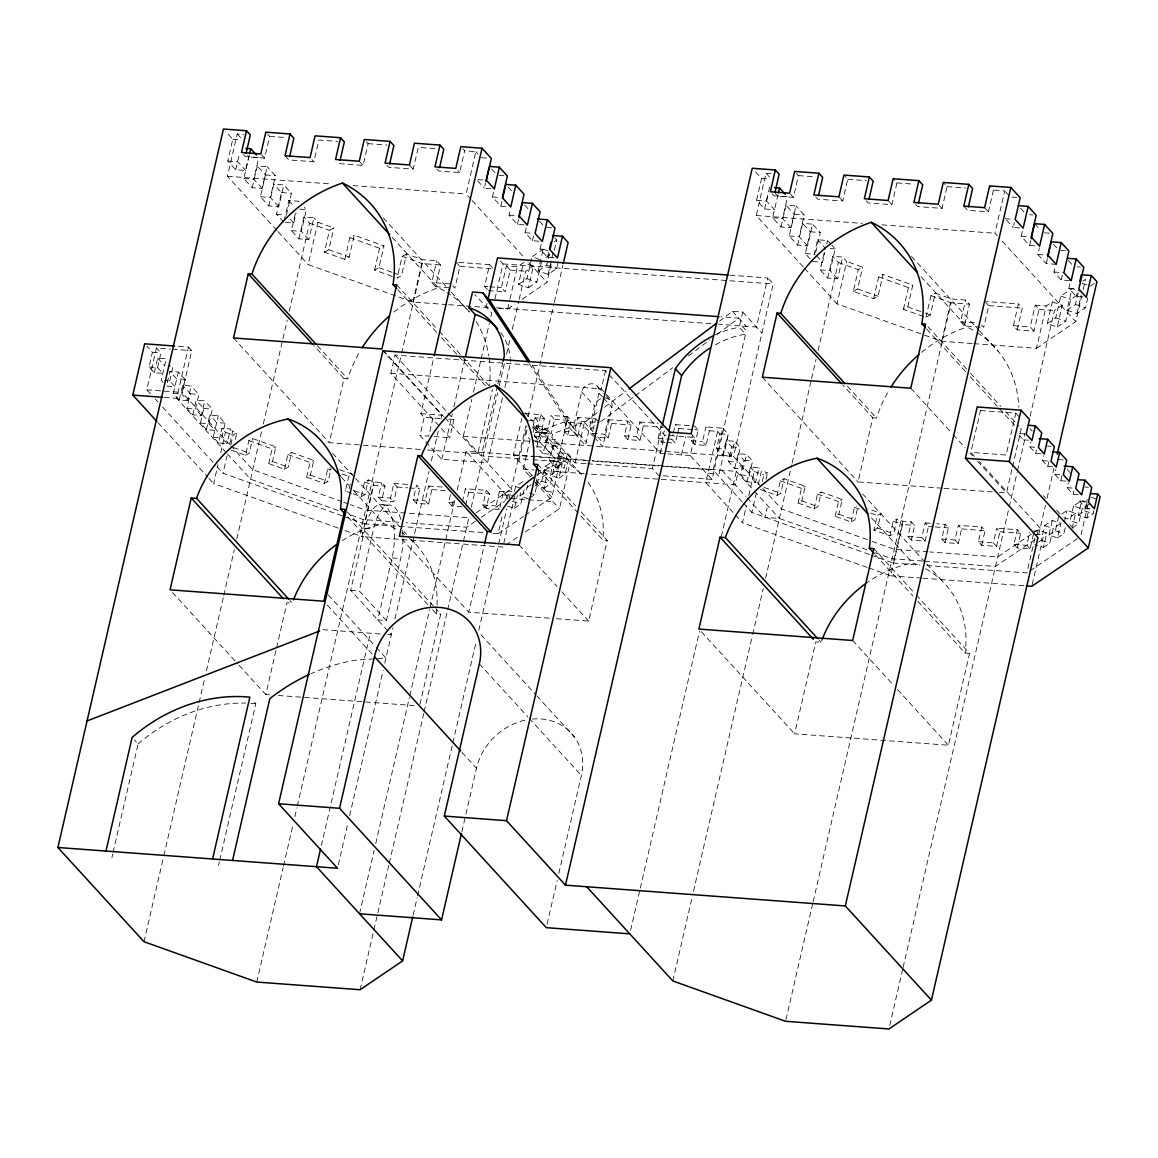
<?xml version="1.0" encoding="UTF-8"?>
<svg xmlns="http://www.w3.org/2000/svg" width="1158" height="1158" viewBox="0 0 1158 1158"><rect width="100%" height="100%" fill="white"/><g stroke="black" fill="none" stroke-linecap="round" stroke-linejoin="round"><path stroke-width="0.75" stroke-dasharray="5 3.75" d="M149.02 366.941L157.56 367.578L162.858 373.368L154.318 372.731L149.02 366.941L152.393 352.293L146.849 346.242M150.453 393.807L146.82 389.841L156.46 348.022L170.573 349.079M154.318 372.731L157.691 358.097L166.231 358.719L161.194 380.258L165.435 384.89M157.56 367.578L160.933 352.929L156.46 348.022M187.755 400.61L179.215 399.973L182.588 385.325L191.128 385.961L187.755 400.61L181.792 394.082L185.164 379.433L178.404 372.036L169.864 371.414L166.491 386.048L175.032 386.685L169.734 380.895L164.61 380.504M169.734 380.895L173.107 366.246L167.982 365.87M179.215 399.973L173.237 393.445L178.404 372.036M249.173 155.418L245.699 170.487L235.74 169.748L227.75 161.005L232.758 139.25L225.752 131.578M276.849 230.312L227.46 176.277L237.202 133.952L243.773 134.429M226.346 452.691L176.667 398.352L188.479 347.067L176.204 346.155M229.617 444.411L182.124 392.461L191.75 350.642L188.479 347.067M235.74 169.748L239.59 153.015M192.807 414.839L196.18 400.19L204.72 400.827L201.347 415.476L192.807 414.839L186.959 408.441L190.332 393.792L182.588 385.325M252.198 187.741L257.206 165.985L267.165 166.723L262.157 188.479L252.198 187.741L243.788 178.549L248.796 156.793L246.495 154.275M201.347 415.476L195.499 409.078L198.872 394.429L191.128 385.961M262.157 188.479L253.747 179.287L258.755 157.531L248.796 156.793M200.406 423.148L208.947 423.785L214.925 430.327L206.385 429.69L200.406 423.148L203.779 408.513L196.18 400.19M243.412 154.593L245.322 156.677L264.632 158.11L269.64 136.355L267.73 134.27M206.385 429.69L209.757 415.042L218.297 415.679L225.144 423.177L221.771 437.811L227.069 443.615L230.442 428.967L221.902 428.33L218.529 442.978L227.069 443.615M268.801 205.907L273.809 184.151L283.768 184.889L278.76 206.645L268.801 205.907L260.42 196.744L265.443 174.988L257.206 165.985M208.947 423.785L212.319 409.136L204.72 400.827M111.906 857.571L112.702 854.083M113.108 852.331L138.077 743.957L134.502 740.049M218.529 442.978L213.231 437.188L218.297 415.679M278.76 206.645L270.393 197.482L275.401 175.727L267.165 166.723M338.324 528.135L213.665 483.537L217.993 464.734M220.744 452.764L225.477 432.252L221.902 428.33M283.768 222.278L276.473 214.302L281.495 192.546L273.809 184.151M342.232 515.86L223.031 473.217L227.055 455.789M229.863 443.601L232.671 431.398L230.442 428.967M230.862 444.744L233.105 434.974L236.854 432.904L232.671 431.398M284.144 220.613L288.776 200.522L298.735 201.26L297.968 204.604M286.446 215.055L291.454 193.299L283.768 184.889M235.349 439.403L236.854 432.904M298.88 238.823L303.888 217.067L313.861 217.805L308.839 239.561L298.88 238.823L291.396 230.63L295.637 212.218M285.418 222.408L293.727 223.016L296.043 212.985M231.311 450.187L245.496 455.268L248.869 440.619L252.618 438.535L275.865 446.858L272.492 461.506L268.743 463.576L284.506 469.222L288.255 467.137L291.628 452.503L313.76 460.421L310.387 475.055L306.638 477.139L324.356 483.479L328.105 481.395L331.101 468.382M285.027 155.737L288.849 159.905L313.89 161.773L318.899 140.017L337.571 141.392M245.496 455.268L249.245 453.183L252.618 438.535M308.839 239.561L301.369 231.368L306.378 209.612L304.192 207.224M144.012 941.715L163.466 857.296M163.871 855.53L198.713 704.296M199.118 702.544L204.792 677.922M206.413 670.887L223.422 597.021M223.827 595.27L234.365 549.543M236.797 538.991L261.679 430.993M263.3 423.944L287.227 320.071M289.254 311.27L309.533 223.233L303.888 217.067M446.843 304.554L412.87 302.035L308.173 264.574L317.929 222.249L313.861 217.805M268.743 463.576L272.116 448.928L275.865 446.858M392.301 276.4L374.584 270.06L378.956 267.643L383.964 245.887L354.203 235.233L349.195 256.989L344.823 259.406L324.443 252.126L329.465 230.37L333.837 227.938L317.929 222.249M324.443 252.126L328.814 249.694L333.837 227.938M284.506 469.222L287.879 454.573L291.628 452.503M339.352 163.654L363.105 165.42L368.114 143.664L366.203 141.58M344.823 259.406L349.832 237.651L354.203 235.233M306.638 477.139L310.011 462.491L313.76 460.421M218.529 865.489L219.34 861.972M219.745 860.22L255.817 703.673L252.241 699.765M269.38 694.829L265.804 694.568L276.183 649.493M276.588 647.756L286.967 602.681L292.279 603.072L289.862 600.423M420.455 449.463L329.234 442.689L344.013 378.55L313.702 345.402M324.356 483.479L327.728 468.831L330.233 467.441M374.584 270.06L379.607 248.304L383.964 245.887M386.96 165.247L388.871 167.331L413.261 169.14L418.27 147.384L437 148.774M351.685 493.25L345.359 490.992L348.746 476.343L351.236 474.968M406.501 253.949L402.13 256.367L397.122 278.123L401.493 275.705L406.501 253.949L422.612 259.71L436.769 260.767L440.59 264.936L435.582 286.692L451.403 287.864M350.237 484.03L349.108 488.922L345.359 490.992M353.277 493.829L361.18 496.652L364.553 482.003L368.302 479.933L373.991 481.974L381.749 482.539L385.021 486.128L381.648 500.763L393.749 501.675L397.136 487.026L393.85 483.436L390.478 498.085L393.749 501.675M447.943 412.972L453.95 419.558L449.782 437.71L390.825 373.223L395.008 355.072L605.518 370.69L664.46 435.176L694.424 437.406L690.24 455.557L712.04 479.398L745.506 334.155L739.238 327.309L742.741 312.067L732.536 311.314L719.596 321.012M361.18 496.652L364.929 494.582L368.302 479.933M412.87 302.035L422.612 259.71M256.772 982.056L283.102 867.747M283.507 865.981L293.235 823.772M294.856 816.737L296.882 807.951M297.288 806.185L401.204 355.13M401.609 353.378L422.294 263.575L440.59 264.936M343.926 516.468L364.365 523.778L373.991 481.974M345.055 530.538L361.904 536.574L373.716 485.289L385.021 486.128M387.814 634.512L391.317 634.772L350.686 590.319L364.987 528.236A38.721 15.619 -85.8 0 1 386.758 507.363A38.721 15.619 -85.8 0 1 392.084 557.866L377.769 619.95L386.352 620.587L400.654 558.503A38.721 15.619 -85.8 0 0 402.955 538.673M381.648 500.763L378.362 497.187L381.749 482.539M386.352 620.587L359.269 590.956L373.571 528.873A38.721 15.619 -85.8 0 1 401.001 520.188M435.582 286.692L431.76 282.523L436.769 260.767M436.884 168.952L438.795 171.037L459.625 172.585L464.633 150.829L460.812 146.646M470.944 199.263L466.109 193.979L475.866 151.655L464.633 150.829M321.359 845.572L370.285 633.209M439.924 418.516L424.19 417.343L420.861 413.681L433.816 357.431M502.471 397.932L487.547 462.737L441.806 459.335L420.021 435.495L424.19 417.343M456.107 262.2L459.929 266.369L454.906 288.125L451.099 283.956L431.76 282.523M491.006 188.696L484.362 188.204L485.52 183.181M416.46 503.354L413.189 499.764L416.562 485.13L419.833 488.705L416.46 503.354L428.46 504.237L431.833 489.602L428.547 486.013L425.174 500.661L428.46 504.237M432.918 417.995L428.735 436.146L420.021 435.495M338.339 864.751L348.022 822.701M349.629 815.695L383.139 670.294M384.745 663.288L392.938 627.737M394.965 618.965L428.952 471.451M431.369 460.913L438.245 431.051M441.082 418.762L441.893 415.244L382.936 350.758M505.8 206.573L500.821 206.196L492.411 197.005L493.959 190.303M441.806 459.335L452.257 413.985M453.864 407.008L465.125 358.155M500.821 206.196L501.979 201.174M487.431 289.572L484.565 286.431L489.573 264.675L457.873 262.33M487.026 303.497L486.215 307L489.66 307.261M524.067 224.855L517.423 224.363L509.057 215.2L510.591 208.512M476.184 512.777L511.344 488.922L463.287 436.349L471.813 399.351M473.434 392.301L480.744 360.587M481.149 358.821L489.269 323.574M490.891 316.525L491.701 313.007L474.794 294.508M494.929 298.981L503.006 263.923L499.72 260.318M461.984 506.726L451.996 505.988L448.725 502.413L450.592 494.278M506.408 265.935L510.215 270.103L505.206 291.859L501.385 287.691L506.408 265.935L517.394 266.745L523.474 262.62L533.418 265.978L528.41 287.734L518.451 284.39L523.474 262.62M451.996 505.988L453.878 497.853M517.423 224.363L518.581 219.34M359.545 913.792L374.135 850.493M375.757 843.458L409.382 697.492M409.787 695.726L429.632 609.557M430.038 607.805L455.166 498.765M457.193 489.979L466.095 451.287L534.562 456.368M462.404 501.776L465.4 488.748L486.259 490.297L489.544 493.887L486.172 508.521L499.387 509.506L502.76 494.857L499.489 491.281L496.116 505.93L499.387 509.506M539.035 241.226L532.39 240.734L525.095 232.758L526.253 227.735M498.707 308.404L507.653 309.07L509.592 300.602M509.983 298.909L517.394 266.745M419.963 704.238L440.735 614.087L435.886 608.79M465.675 505.351L468.672 492.338L465.4 488.748M427.606 449.999L477.689 453.719L492.468 389.566M497.419 385.831L481.279 455.876L531.044 459.581M497.824 384.08L502.659 363.062M532.39 240.734L533.925 234.032M360.124 989.728L373.498 931.683M373.904 929.932L388.885 864.867M389.291 863.101L423.727 713.617M424.132 711.866L447.234 611.627M447.639 609.861L463.026 543.044M463.432 541.278L468.86 517.742L365.508 510.07L350.353 504.656M471.292 507.175L497.665 392.736M499.286 385.686L504.555 362.801M506.582 354.001L509.824 339.916M512.256 329.35L518.755 301.181M519.16 299.415L525.645 271.247L533.418 265.978M518.451 284.39L526.948 278.629L531.565 258.538M504.888 387.423L510.533 362.903A65.76 56.235 -42.4 0 0 510.345 358.734M554.146 257.756L547.502 257.264L540.019 249.086L541.568 242.398M486.172 508.521L482.886 504.946L486.259 490.297M558.156 261.896L556.622 268.598L548.11 274.359L538.152 271.015L543.174 249.259L548.154 250.939M528.41 287.734L536.907 281.973L541.915 260.217L531.956 256.873L543.174 249.259M547.502 257.264L548.66 252.241M538.152 271.015L546.663 265.24L547.821 260.232M548.197 258.552L549.746 251.851M549.268 618.169L468.787 612.191L484.131 545.577M548.11 274.359L553.119 252.603L543.319 259.262M522.2 299.198L546.938 282.407L552.019 260.405M554.349 250.244L556.694 240.082L554.61 237.795M532.144 475.677L513.37 455.137L521.795 418.559M492.729 533.302L498.085 533.708L502.5 514.543M505.699 500.603L507.711 491.889L509.245 490.847L516.077 493.149M507.378 498.982L509.245 490.847M413.145 915.182L417.184 897.595M417.589 895.829L452.445 744.594M452.85 742.828L476.343 640.837M478.775 630.285L498.215 545.867M498.62 544.115L506.726 508.941M525.949 425.536L509.158 498.389L466.095 451.287M527.976 416.735L553.929 304.047M554.335 302.296L562.86 265.312M518.842 461.13L526.876 426.289M526.991 429.908L525.862 434.8L530.103 439.432M514.485 491.412L515.614 486.534L523.242 481.352M514.789 495.754L502.963 547.039L361.904 536.574M529.206 475.605L523.257 469.106L529.944 440.04M532.709 428.069L535.068 417.821L544.39 418.501L541.018 433.15L551.179 433.903L554.552 419.268L551.02 415.404L547.647 430.052L551.179 433.903M507.58 506.06L514.413 508.362L517.409 495.349M533.042 432.455L534.533 425.941L543.073 426.578L548.718 432.759L545.346 447.393L551.642 454.283L555.015 439.635L546.475 439.012L543.102 453.646L551.642 454.283M528.41 498.866L519.87 496L520.622 492.743M535.068 417.821L537.775 420.788L534.403 435.422L539.7 441.227L543.073 426.578M529.394 363.699L567.044 421.034L557.707 461.55L534.46 436.117L535.329 432.368L564.105 422.062L581.461 423.35L593.214 436.204M524.791 413.464L540.873 414.651L537.5 429.3L547.647 430.052M514.413 508.362L520.782 504.048L524.154 489.4L531.783 484.218M527.628 485.245L526.137 491.745L519.87 496M543.102 453.646L536.805 446.771L540.178 432.122L548.718 432.759M535.734 483.856L538.731 470.843L547.271 473.709L543.898 488.358L535.358 485.491L541.785 481.135L545.157 466.486L553.785 460.638L562.31 463.504L558.938 478.153L550.412 475.287L553.785 460.638M529.669 498.012L534.678 494.625L538.05 479.977L547.271 473.709M585.861 463.649L575.077 462.838L551.816 437.406L552.684 433.657L581.461 423.35M461.868 831.748L465.53 815.883M465.936 814.117L476.488 768.29A57.393 49.085 -42.4 0 1 526.832 719.827M555.623 467.354L558.996 452.706L567.55 453.343L564.178 467.991L555.623 467.354L549.326 460.464L552.699 445.816L546.475 439.012M543.898 488.358L550.325 484.001L553.698 469.352L562.31 463.504M577.842 435.886L574.325 432.035L577.697 417.387L581.215 421.237L577.842 435.886L567.782 435.133L564.264 431.283L567.637 416.634L551.02 415.404M550.412 475.287L556.651 471.045L560.023 456.397L561.471 455.412L558.996 452.706M524.965 515.469L551.845 497.231L561.471 455.412M567.782 435.133L571.155 420.499L567.637 416.634M602.493 397.02L598.961 393.17A9.51 8.135 -42.4 0 0 592.303 383.761A9.51 8.135 -42.4 0 0 581.606 391.882L573.311 427.895L530.697 363.004M558.938 478.153L565.191 473.911L568.564 459.263L571.285 457.424L567.55 453.343M525.269 531.913L559.459 508.709L571.285 457.424M575.077 462.838L584.414 422.323L597.354 412.624M600.611 398.757A9.51 8.135 -42.4 0 0 594.532 406.024L585.456 445.41L564.105 422.062M598.961 393.17L590.667 429.184L594.98 425.941M690.24 455.557L660.277 453.328L601.335 388.842L605.518 370.69M608.167 438.129L604.65 434.279L608.022 419.63L611.54 423.495L608.167 438.129L595.805 437.217L592.288 433.367L595.661 418.718L577.697 417.387M605.229 397.903A9.51 8.135 -42.4 0 1 611.887 407.312L602.811 446.699L594.416 437.521M639.94 440.489L636.408 436.638L639.781 421.99L643.312 425.854L639.94 440.489L627.897 439.606L624.379 435.741L627.752 421.107L608.022 419.63M627.897 439.606L631.269 424.957L627.752 421.107M556.433 618.705L588.626 621.093L607.197 540.439L580.404 511.127M665.083 442.356L661.652 442.11L658.12 438.245L661.131 425.232M547.112 924.156L557.201 880.413M558.807 873.421L581.374 775.44A57.393 49.085 -42.4 0 0 532.101 719.075M712.04 479.398L658.641 475.431L652.374 468.585L662.058 426.549M661.652 442.11L664.272 430.718M660.277 453.328L664.46 435.176M677.256 434.988L675.389 443.123L671.857 439.273L672.986 434.395M673.363 432.759L675.23 424.624L694.626 426.072L698.158 429.922L694.786 444.571L706.033 445.396L709.405 430.747L705.888 426.897L702.501 441.545L706.033 445.396M677.633 433.367L678.762 428.474L675.23 424.624M681.526 454.906L685.71 436.754M694.786 444.571L691.254 440.706L692.383 435.828M756.565 200.247L766.538 200.985L774.528 209.728L764.57 208.99L756.565 200.247L761.588 178.491L754.582 170.834M803.261 266.919L756.275 215.518L766.031 173.193L770.953 173.555M764.57 208.99L769.578 187.234M766.538 200.985L768.463 192.619M709.405 430.747L717.613 431.369L705.801 482.654L734.201 513.718M722.722 455.282L726.095 440.633L734.635 441.27L731.263 455.919L722.722 455.282L716.541 448.522L719.914 433.874L717.613 431.369M742.321 502.036L713.125 469.96L722.766 428.156L705.888 426.897M781.013 226.997L786.021 205.241L795.995 205.979L790.972 227.735L781.013 226.997L772.603 217.791L778.002 194.674M722.766 428.156L728.237 434.149L718.611 475.967M731.263 455.919L725.082 449.159L728.237 434.149M729.931 275.17L767.754 277.978L756.449 327.063L718.727 324.254M790.972 227.735L782.576 218.529L787.585 196.773L777.626 196.035L775.324 193.516M734.693 468.382L738.066 453.733L746.606 454.37L743.233 469.019L734.693 468.382L728.368 461.463L731.74 446.814L726.095 440.633M867.4 539.686L781.578 508.97L733.521 456.411L773.24 283.971L767.754 277.978M772.227 193.835L774.137 195.919L793.447 197.352L798.455 175.596L796.545 173.512M743.233 469.019L736.908 462.085L740.28 447.451L734.635 441.27M797.616 245.149L802.624 223.393L812.598 224.145L807.575 245.901L797.616 245.149L789.249 236L794.258 214.244L786.021 205.241M630.589 930.337L639.911 889.894M640.316 888.128L699.461 631.371M721.347 536.415L736.329 471.349L592.201 460.652M737.4 475.359L735.214 484.826L585.89 473.752M747.011 481.858L750.384 467.21L758.924 467.846L755.552 482.481L747.011 481.858L740.7 474.954L744.073 460.305L738.066 453.733M807.575 245.901L799.208 236.739L804.217 214.983L795.995 205.979M755.552 482.481L749.24 475.591L752.613 460.942L746.606 454.37M867.139 567.377L742.481 522.779L746.418 505.684M748.792 495.421L754.292 471.494L750.384 467.21M810.151 258.871L805.302 253.559L810.31 231.803L802.624 223.393M869.34 554.494L751.86 512.458L756.275 493.294M758.287 484.594L761.486 470.655L758.924 467.846M814.132 254.832L817.591 239.778L827.565 240.517L830.836 244.092M762.297 481.395L763.788 474.896L767.537 472.811L761.486 470.655M815.652 252.618L820.269 232.541L812.598 224.145M766.031 479.325L767.537 472.811M827.695 278.065L832.718 256.309L842.677 257.047L837.668 278.803L827.695 278.065L820.226 269.886L825.234 248.13L817.591 239.778M812.583 261.534L822.542 262.273L824.858 252.227M826.783 243.86L827.565 240.517M866.908 549.76L779.392 518.451L764.96 517.38L767.146 507.899M815.753 197.063L817.664 199.162L842.72 201.014L847.728 179.258L844.862 176.132M760.415 489.53L776.975 495.465L780.347 480.816L784.096 478.746L805.215 486.288L801.843 500.936L798.094 503.021L814.146 508.767L817.895 506.683L821.268 492.034L842.257 499.547L838.884 514.195L835.135 516.265L851.101 521.983L854.85 519.913L857.846 506.886M837.668 278.803L830.185 270.625L835.193 248.869L831.922 245.279M776.975 495.465L780.724 493.38L784.096 478.746M672.841 980.956L691.876 898.304M693.497 891.269L752.251 636.278M752.657 634.512L763.18 588.785M765.612 578.233L791.71 464.966M792.115 463.2L811.179 380.446M811.584 378.68L816.057 359.327M818.084 350.512L838.363 262.49L832.718 256.309M972.083 343.535L941.686 341.277L837.002 303.83L846.744 261.505L842.677 257.047M798.094 503.021L801.466 488.372L805.215 486.288M980.218 327.121L964.411 325.948L969.42 304.192L965.598 300.009L951.442 298.952L935.331 293.191L930.308 314.947L925.951 317.379L903.414 309.316L907.785 306.884L912.793 285.129L883.033 274.489L878.025 296.245L873.653 298.663L853.272 291.367L858.281 269.611L862.652 267.194L846.744 261.505M853.272 291.367L857.644 288.95L862.652 267.194M814.146 508.767L817.519 494.119L821.268 492.034M866.256 200.812L868.167 202.911L891.921 204.662L896.943 182.906L893.122 178.737M873.653 298.663L878.661 276.907L883.033 274.489M835.135 516.265L838.508 501.617L842.257 499.547M916.239 594.995L969.564 653.329L948.388 745.231L794.62 733.81L815.797 641.923L821.109 642.314A109.243 93.422 -42.4 0 1 822.296 639.1M942.12 488.184L858.049 481.945L872.828 417.792L842.532 384.644M851.101 521.983L854.474 507.334L856.978 505.959M903.414 309.316L908.422 287.56L912.793 285.129M915.79 204.488L917.701 206.587L942.076 208.397L947.099 186.641L944.233 183.5M925.083 541.104L921.811 537.515L925.184 522.88L928.47 526.456L925.083 541.104L911.288 540.077L914.661 525.428L911.389 521.853L902.82 521.216L896.958 519.117L893.585 533.766L889.836 535.836L873.885 530.132L877.257 515.498L881.006 513.414L867.993 508.753M925.951 317.379L930.96 295.623L935.331 293.191M873.885 530.132L877.634 528.062L881.006 513.414M889.836 535.836L893.209 521.201L896.958 519.117M941.686 341.277L951.442 298.952M785.992 1019.547L812.742 903.472M813.148 901.72L951.109 302.831L969.42 304.192M871.048 555.116L893.18 563.034L902.82 521.216M868.818 567.985L890.719 575.816L902.545 524.531L914.661 525.428M911.288 540.077L908.017 536.501L911.389 521.853M964.411 325.948L960.59 321.765L965.598 300.009M963.789 206.11L967.61 210.278L988.44 211.827L993.448 190.071L989.641 185.902M997.356 235.87L994.939 233.236L1004.695 190.911L993.448 190.071M984.922 301.442L988.744 305.625L983.735 327.381L979.914 323.198M1019.836 227.938L1013.192 227.446L1014.35 222.423M958.259 543.565L954.988 539.975L958.361 525.341L961.632 528.916L958.259 543.565L945.029 542.581L941.758 539.006L945.131 524.357L936.822 523.734M945.029 542.581L948.402 527.932L945.131 524.357M974.515 456.353L970.867 452.358L980.493 410.54L977.222 406.965M1034.63 245.814L1029.636 245.438L1021.226 236.246L1022.775 229.559M1029.636 245.438L1030.794 240.43M1034.036 331.116L1030.215 326.932L1035.223 305.176L1039.044 309.36L1034.036 331.116L1017.202 329.856L1013.395 325.688L1018.403 303.932L986.688 301.572M1017.202 329.856L1022.225 308.1L1018.403 303.932M1056.212 264.342L1046.239 263.604L1037.872 254.456L1039.421 247.754M996.56 546.402L993.289 542.827L996.662 528.178L999.933 531.768L996.56 546.402L981.695 545.302L978.423 541.727L981.796 527.078L958.361 525.341M1046.239 263.604L1047.787 256.917M981.695 545.302L985.067 530.654L981.796 527.078M980.493 410.54L1015.798 413.16L1006.157 454.978L970.867 452.358M973.878 343.665L1036.468 348.312L1046.224 305.987L1052.289 301.876L1062.248 305.22L1057.225 326.976L1047.281 323.632L1052.289 301.876M1069.514 280.598L1061.206 279.975L1053.925 272.014L1055.083 266.991M999.354 492.425L1006.505 492.961L1012.106 468.686M1012.497 466.949L1021.284 428.807L1018.837 428.634M1028.521 440.199L1023.397 439.823L1024.902 433.309M1061.206 279.975L1062.364 274.967M889.749 1025.452L902.719 969.174M903.124 967.422L1017.144 472.478M1017.549 470.713L1025.264 437.261M1030.128 416.142L1054.46 310.503L1062.248 305.22M1047.281 323.632L1055.763 317.871L1060.786 296.115L1071.99 288.501L1080.284 291.295M1040.854 453.675L1035.715 453.299L1029.853 446.872L1030.967 441.994M1082.976 297.013L1076.332 296.52L1068.848 288.342L1070.383 281.64M1087.753 297.794L1085.437 307.84L1076.94 313.615L1066.981 310.257L1071.99 288.501M1033.443 534.243L1030.07 548.892L1017.245 547.937L1013.974 544.361L1017.346 529.713L996.662 528.178M1057.225 326.976L1065.722 321.215L1070.73 299.459L1079.14 293.756M1035.715 453.299L1036.468 450.042M1017.245 547.937L1020.618 533.302L1017.346 529.713M1076.332 296.52L1077.099 293.177M1066.981 310.257L1075.478 304.496L1078.185 292.786M1052.868 466.819L1047.744 466.442L1042.446 460.652L1043.561 455.774M1076.94 313.615L1081.181 295.203M1036.468 348.312L1075.768 321.649L1081.615 296.26M1083.179 289.486L1085.524 279.339L1081.746 281.886M1030.07 548.892L1026.784 545.317L1029.795 532.289M1047.744 466.442L1049.611 458.307M1034.934 538.108L1026.9 572.949L927.051 565.538M1037.105 534.866L1038.234 529.988L1046.76 532.854L1043.387 547.502L1034.861 544.636M1038.712 534.475L1045.442 505.279M1047.064 498.229L1053.954 468.31M1065.939 481.12L1060.815 480.744L1054.808 474.172L1055.922 469.294M1038.712 542.016L1041.274 540.279L1044.646 525.631L1052.318 520.434L1060.858 523.3L1057.486 537.949L1048.945 535.068L1052.318 520.434M1032.183 584.573L1043.604 535.01L1046.76 532.854M1060.815 480.744L1061.944 475.866M1043.387 547.502L1049.814 543.145L1053.187 528.511L1060.858 523.3M1048.945 535.068L1055.358 530.726L1058.73 516.077L1067.025 510.461L1075.565 513.327L1072.554 526.34M1078.257 494.596L1073.133 494.22L1067.14 487.677L1068.269 482.799M1064.405 521.838L1067.025 510.461M1057.486 537.949L1063.898 533.592L1065.389 527.093M1073.133 494.22L1073.871 490.963M1073.524 506.046L1070.151 520.68L1078.691 523.561L1082.064 508.912L1090.286 503.339L1081.746 500.459L1073.524 506.046L1082.064 508.912M1089.229 508.348L1085.813 508.087L1079.849 501.573L1080.979 496.695M1093.905 510.49L1093.166 513.732L1086.913 517.973L1078.373 515.107L1081.746 500.459M1078.373 515.107L1084.626 510.866L1087.246 499.474M1085.813 508.087L1086.928 503.209M1081.065 534.735L1087.883 505.12M1086.913 517.973L1089.157 508.217M604.548 407.24L626.116 391.071M600.741 421.642L633.817 396.847M635.25 395.775L672.639 367.752M688.46 355.882L710.042 339.728M717.222 334.329L738.804 318.161L720.841 316.829M554.19 241.79L556.694 240.082M507.653 309.07L514.919 304.134M529.51 477.11L532.144 475.316M475.46 521.245L466.674 527.208L406.096 522.721M481.323 517.279L504.758 501.371M498.085 533.708L523.474 516.482M505.945 545.027L517.843 536.95M1090.445 286.084L1094.353 283.435M1031.373 534.128L997.675 556.984L929.961 551.961M1032.835 533.143L1040.159 528.164L979.379 461.666M1038.234 529.988L1036.54 531.146L1031.749 530.784M1035.049 539.628L995.504 566.465L924.214 561.167M1075.565 513.327L1067.271 518.958L1063.855 517.8M1072.192 527.976L1078.691 523.561M1029.882 570.923L1077.678 538.499M269.64 136.355L286.938 137.643M368.114 143.664L387.018 145.068M798.455 175.596L815.768 176.885M847.728 179.258L866.387 180.648M896.943 182.906L914.125 184.18M947.099 186.641L965.815 188.03M232.758 139.25L241.067 139.857M481.395 157.705L488.025 158.197M761.588 178.491L769.882 179.114M1016.854 197.439L1010.21 196.947L1004.695 190.911M499.084 175.365L504.063 175.741M1029.563 214.737L1032.893 214.983M227.75 161.005L237.708 161.744L245.699 170.487M478.037 179.577L483.016 179.953M1005.202 218.703L1013.496 219.325M265.443 174.988L275.401 175.727M794.258 214.244L804.217 214.983M1044.545 232.816L1049.524 233.192M227.46 176.277L331.535 183.992M353.06 185.598L466.109 193.979M756.275 215.518L862.145 223.378M881.889 224.84L994.939 233.236M243.788 178.549L253.747 179.287M492.411 197.005L500.719 197.613M772.603 217.791L782.576 218.529M1021.226 236.246L1029.534 236.869M281.495 192.546L291.454 193.299M810.31 231.803L820.269 232.541M1060.598 250.374L1065.577 250.75M260.42 196.744L270.393 197.482M509.057 215.2L517.351 215.822M789.249 236L799.208 236.739M1037.872 254.456L1047.831 255.194M299.734 209.12L306.378 209.612M546.692 227.46L551.686 227.822M830.214 248.492L835.193 248.869M1077.186 266.832L1080.501 267.078M276.473 214.302L284.781 214.925M525.095 232.758L533.404 233.38M805.302 253.559L815.261 254.297M1053.925 272.014L1063.884 272.752M291.396 230.63L301.369 231.368M540.019 249.086L546.663 249.578M820.226 269.886L830.185 270.625M1068.848 288.342L1077.157 288.95M503.006 263.923L728.208 280.627M730.003 280.757L773.24 283.971M1035.223 305.176L1046.224 305.987M459.929 266.369L493.395 268.859M510.215 270.103L525.645 271.247M988.744 305.625L1022.225 308.1M1039.044 309.36L1054.46 310.503M484.565 286.431L487.938 286.692M489.617 286.808L501.385 287.691M960.59 321.765L976.397 322.937M1013.395 325.688L1030.215 326.932M488.386 290.615L505.206 291.859M496.536 307.767L711.562 323.733M448.624 304.684L489.762 307.738M172.339 349.209L191.75 350.642M152.393 352.293L160.933 352.929M390.825 373.223L601.335 388.842M344.013 378.55L347.69 378.825A125.455 107.289 -42.4 0 1 360.529 350.454M872.828 417.792L876.505 418.067A125.455 107.289 -42.4 0 1 889.344 389.696M1024.425 433.975L1017.592 433.468L1023.397 439.823M185.164 379.433L176.624 378.796L169.864 371.414M1047.527 446.134L1050.943 446.38M1029.853 446.872L1036.685 447.379M639.781 421.99L658.164 423.365M554.552 419.268L571.155 420.499M581.215 421.237L599.178 422.569L595.661 418.718M611.54 423.495L631.269 424.957M643.312 425.854L663.346 427.331M678.762 428.474L692.86 429.531M694.626 429.661L698.158 429.922M146.82 389.841L182.124 392.461M190.332 393.792L198.872 394.429M719.914 433.874L728.454 434.511M173.237 393.445L181.792 394.082M529.235 420.151L537.775 420.788M1058.18 459.523L1063.305 459.914M420.861 413.681L441.893 415.244M1042.446 460.652L1049.278 461.159M164.393 397.44L176.667 398.352M448.696 419.167L453.95 419.558M564.264 431.283L574.325 432.035M592.288 433.367L604.65 434.279M624.379 435.741L636.408 436.638M658.12 438.245L664.996 438.766M666.704 438.882L671.857 439.273M691.254 440.706L702.501 441.545M535.329 432.368L552.684 433.657M731.74 446.814L740.28 447.451M666.805 442.486L675.389 443.123M203.779 408.513L212.319 409.136M186.959 408.441L195.499 409.078M716.541 448.522L725.082 449.159M1054.808 474.172L1061.64 474.679M534.46 436.117L551.816 437.406M532.868 440.72L539.7 441.227M463.287 436.349L533.346 441.545M535.155 441.69L663.693 451.229M665.488 451.359L733.521 456.411M433.989 436.537L449.782 437.71M552.699 445.816L561.239 446.452L555.015 439.635M744.073 460.305L752.613 460.942M225.144 423.177L216.604 422.54L209.757 415.042M1084.93 487.055L1088.361 487.315M536.805 446.771L545.346 447.393M728.368 461.463L736.908 462.085M1067.14 487.677L1073.987 488.184M536.357 456.498L590.406 460.508M513.37 455.137L590.754 460.884M592.549 461.014L713.125 469.96M943.9 488.314L992.203 491.904M549.326 460.464L557.866 461.087L564.178 467.991M740.7 474.954L749.24 475.591M532.825 459.712L557.707 461.55M587.656 463.779L652.374 468.585M707.987 473.173L716.657 473.825M213.231 437.188L221.771 437.811M1079.849 501.573L1086.682 502.08M523.257 469.106L533.997 469.902M535.778 470.032L584.095 473.622M546.634 491.542L555.189 492.179M393.85 483.436L407.819 484.478M428.547 486.013L443.688 487.142M499.489 491.281L507.711 491.889M925.184 522.88L930.178 523.242M397.136 487.026L407.602 487.808M409.353 487.938L419.833 488.705M431.833 489.602L445.28 490.601M468.672 492.338L489.544 493.887M502.76 494.857L513.066 495.624M928.47 526.456L933.449 526.832M935.114 526.948L948.402 527.932M961.632 528.916L985.067 530.654M999.933 531.768L1020.618 533.302M1035.136 534.374L1043.604 535.01M510.91 498.519L526.702 499.691M528.453 499.822L553.003 501.646M378.362 497.187L390.478 498.085M413.189 499.764L425.174 500.661M448.725 502.413L457.034 503.021M482.886 504.946L496.116 505.93M908.017 536.501L921.811 537.515M941.758 539.006L954.988 539.975M978.423 541.727L993.289 542.827M1013.974 544.361L1026.784 545.317M382.965 504.743L391.549 505.38M928.18 551.83L894.323 549.312L869.079 540.279M398.96 522.186L363.322 519.537L348.182 514.123M922.434 561.037L892.138 558.793L875.318 552.771M539.57 470.828L602.913 540.12L607.197 540.439M364.365 523.778L485.593 532.781M893.18 563.034L919.93 565.017M364.987 528.236L373.571 528.873M890.719 575.816L921.073 578.074M922.868 578.204L1024.642 585.76M392.084 557.866L400.654 558.503M350.686 590.319L359.269 590.956M432.614 609.774L436.248 613.754L440.735 614.087M917.802 601.291L965.063 652.996L969.564 653.329M322.966 629.691L380.794 633.991M278.311 695.495L415.997 705.714M1082.151 283.29L1087.13 284.969M1060.786 296.115L1070.73 299.459M1075.478 304.496L1085.437 307.84M1055.763 317.871L1065.722 321.215M546.663 265.24L556.622 268.598M526.948 278.629L536.907 281.973M1091.415 497.375L1096.539 499.098M1084.626 510.866L1093.166 513.732M1044.646 525.631L1053.187 528.511M1055.358 530.726L1063.898 533.592M1041.274 540.279L1049.814 543.145M560.023 456.397L568.564 459.263M545.157 466.486L553.698 469.352M556.651 471.045L565.191 473.911M541.785 481.135L550.325 484.001M515.614 486.534L522.446 488.835M529.553 492.903L534.678 494.625M512.241 501.182L520.782 504.048M838.363 262.49L858.281 269.611M878.661 276.907L908.422 287.56M930.96 295.623L951.109 302.831M857.644 288.95L878.025 296.245M907.785 306.884L923.881 312.646M925.488 313.225L930.308 314.947M309.533 223.233L329.465 230.37M349.832 237.651L379.607 248.304M402.13 256.367L422.294 263.575M328.814 249.694L349.195 256.989M378.956 267.643L391.838 272.246M393.445 272.825L401.493 275.705M754.292 471.494L763.788 474.896M780.347 480.816L801.466 488.372M817.519 494.119L838.508 501.617M854.474 507.334L859.366 509.086M870.758 513.168L877.257 515.498M893.209 521.201L902.545 524.531M764.164 487.46L780.724 493.38M801.843 500.936L817.895 506.683M838.884 514.195L854.85 519.913M877.634 528.062L893.585 533.766M339.555 469.641L352.481 474.273M225.477 432.252L233.105 434.974M248.869 440.619L272.116 448.928M287.879 454.573L310.011 462.491M327.728 468.831L330.956 469.989M342.276 474.042L348.746 476.343M364.553 482.003L373.716 485.289M233.482 447.538L249.245 453.183M272.492 461.506L288.255 467.137M310.387 475.055L328.105 481.395M353.856 490.616L364.929 494.582M341.943 501.646L252.748 469.728L230.833 445.743M343.622 502.239L348.674 504.048M338.078 510.504L250.562 479.195L227.547 454.023M1020.502 208.208L1025.091 213.231M1034.659 223.682L1040.535 230.124M1053.447 244.251L1056.747 247.855M1068.4 260.608L1073.857 266.572M1006.345 219.948L1013.192 227.446M984.618 207.658L988.44 211.827M1002.177 241.153L1075.768 321.649M939.225 205.256L942.076 208.397M888.114 200.493L891.921 204.662M911.534 256.483L978.814 330.073M979.407 330.739L998.21 351.279M921.001 276.661L967.046 327.048A120.302 102.874 -42.4 0 1 975.876 331.81M838.899 196.831L842.72 201.014M1015.798 413.16L1019.937 417.691M1029.998 428.706L1032.154 431.051M1067.358 469.569L1070.528 473.029M927.963 326.73L969.174 371.805M970.39 373.122L1000.686 406.27M1005.535 411.582L1018.866 426.158M926.718 329.104L965.497 371.53M970.346 376.828L998.225 407.326M999.426 408.658L1015.19 425.883M790.581 194.226L793.447 197.352M766.031 173.193L771.546 179.229M1043.416 495.725L1045.819 498.36M1056.632 510.186L1060.236 514.138M1069.847 524.646L1074.653 529.901M816.477 255.629L822.542 262.273M804.463 268.236L837.002 303.83M910.767 388.219L951.963 433.295M953.179 434.626L965.294 447.885M970.143 453.183L972.575 455.832M977.424 461.145L1006.505 492.961M847.424 386.251L876.505 418.067M742.741 312.067L761.935 333.055M732.536 311.314L746.244 326.31M742.017 325.991L747.503 331.984M762.311 377.204L858.049 481.945M862.609 493.901L925.633 562.846M926.849 564.178L943.813 582.735M871.496 517.858L912.707 562.933A104.828 89.644 -42.4 0 1 920.002 565.886M873.812 548.588L915.023 593.678M875.376 554.885L912.953 595.994M475.866 151.655L478.08 154.072M491.672 168.952L495.117 172.73M508.188 187.017L512.893 192.156M524.632 205.009L527.918 208.599M539.585 221.366L542.856 224.942M477.516 180.706L484.362 188.204M736.329 471.349L753.076 489.66M754.278 490.963L779.392 518.451M457.714 170.501L459.625 172.585M691.08 433.743L694.424 437.406M721.897 470.278L745.926 496.55M747.113 497.853L764.96 517.38M472.146 200.58L524.024 257.337M528.844 262.605L546.938 282.407M743.508 503.339L751.86 512.458M852.65 640.49L892.644 684.233M897.493 689.546L948.388 745.231M735.388 515.006L742.481 522.779M409.44 164.972L413.261 169.14M489.573 264.675L492.44 267.816M597.846 386.786L604.896 394.502M606.083 395.775L610.773 400.929M603.665 398.309L611.887 407.312M818.677 639.665L821.109 642.314M581.606 391.882L594.532 406.024M359.284 161.237L363.105 165.42M584.414 422.323L593.026 431.746M597.716 436.899L603.593 443.326M383.341 217.907L449.999 290.817M451.2 292.149L469.381 312.038A120.302 102.874 -42.4 0 0 447.06 292.569M567.044 421.034L586.237 442.038M392.171 237.404L438.231 287.792A120.302 102.874 -42.4 0 1 445.627 291.7M311.98 159.674L313.89 161.773M540.873 414.651L544.39 418.501M524.994 412.697L582.242 475.33A104.206 89.108 -42.4 0 0 564.525 461.159L531.638 425.174M534.533 425.941L541.018 433.15M396.716 284.825L437.927 329.9M439.143 331.231L460.956 355.101M462.158 356.418L488.835 385.585M397.889 289.847L436.667 332.288M441.516 337.586L457.28 354.826M458.481 356.143L486.36 386.642M701.299 631.718L794.62 733.81M261.766 154.984L264.632 158.11M237.202 133.952L241.617 138.786M537.761 464.474L575.526 505.785M288.776 200.522L294.233 206.486M536.979 480.961L551.845 497.231M535.155 482.119L559.459 508.709M290.079 219.036L293.727 223.016M395.008 355.072L446.742 411.655M278.05 231.629L308.173 264.574M383.153 350.295L443.746 416.591M444.961 417.908L477.689 453.719M519.189 545.129L556.955 586.44M561.818 591.767L588.626 621.093M317.379 345.677L347.69 378.825M233.482 337.948L329.234 442.689M332.578 453.328L354.391 477.197M355.607 478.515L399.235 526.253M404.084 531.551L406.516 534.2M411.351 539.512L414.998 543.493M401.783 538.89L468.787 612.191M341.465 477.284L348.732 485.245M353.581 490.543L383.877 523.691A104.828 89.644 -42.4 0 1 398.091 530.219M480.917 634.685L535.561 694.467M536.776 695.799L574.426 736.98M347.414 511.995L434.684 607.458M347.776 516.96L427.765 604.476M479.369 663.852L527.947 716.99M529.163 718.307L581.374 775.44M157.691 358.097L164.566 365.61M155.288 399.105L157.705 401.754M162.554 407.051L215.779 465.27M216.995 466.602L223.031 473.217M328.221 594.85L375.134 646.178M376.336 647.496L385.961 658.034L355.767 660.161A171.471 146.632 -42.4 0 0 310.937 673.724M327.453 605.214L372.297 654.27M461.912 752.338L476.488 768.29M158.154 422.815L207.629 476.937M208.831 478.254L213.665 483.537M172.484 592.476L237.926 664.07M239.141 665.401L265.804 694.568M921.536 352.35A125.455 107.289 -42.4 0 1 967.046 327.048M342.146 540.728A109.243 93.422 -42.4 0 1 383.877 523.691M409.411 538.224A104.828 89.644 -42.4 0 1 436.248 613.754M402.029 532.666A104.828 89.644 -42.4 0 1 404.562 534.431M925.56 568.694A104.828 89.644 -42.4 0 1 965.063 652.996M865.113 584.008A109.243 93.422 -42.4 0 1 912.707 562.933M977.294 332.693A120.302 102.874 -42.4 0 1 1018.837 407.298M715.383 344.794A86.199 73.707 -42.4 0 1 745.506 334.155M714.92 334.952A86.199 73.707 -42.4 0 1 739.238 327.309M476.097 321.446A120.302 102.874 -42.4 0 1 488.821 355.984M489.081 357.677A120.302 102.874 -42.4 0 1 489.284 385.73M393.966 312.081A125.455 107.289 -42.4 0 1 438.231 287.792M588.003 482.336A104.206 89.108 -42.4 0 1 602.913 540.12M536.545 475.33A108.49 92.77 -42.4 0 1 564.525 461.159M402.651 530.494A38.721 15.619 -85.8 0 1 402.955 537.023M138.077 743.957A149.353 127.727 -42.4 0 1 245.713 703.08M250.779 703.282A149.353 127.727 -42.4 0 1 255.817 703.673M500.792 332.549A65.76 56.235 -42.4 0 1 510.215 357.344"/><path stroke-width="1.5" d="M156.952 421.498L132.823 395.095L144.634 343.81L174.453 346.025M412.74 916.933L402.608 960.894L360.124 989.728L256.772 982.056L144.012 941.715L57.9 847.497L223.422 129.03L246.509 130.738L250.331 134.921L246.089 153.334M246.509 130.738L241.501 152.494L260.811 153.927L265.819 132.171L290.036 133.981L293.857 138.149L289.616 156.562M249.563 153.753L250.721 148.731L245.728 148.354M105.957 851.072L132.128 737.443A149.353 127.727 -42.4 0 1 249.853 697.159L212.58 858.975M191.229 497.94L170.052 589.827L323.82 601.234L344.997 509.346L340.495 509.013A104.828 89.644 -42.4 0 0 288.139 418.95A109.243 93.422 -42.4 0 0 196.542 498.331L191.229 497.94L283.334 598.7M248.261 273.809L233.482 337.948L381.937 348.978L396.716 284.825L393.04 284.55A120.302 102.874 -42.4 0 0 342.478 183.051A125.455 107.289 -42.4 0 0 251.937 274.084L248.261 273.809L312.501 344.071M290.036 133.981L285.027 155.737L310.069 157.589L315.092 135.833L340.539 137.715L344.36 141.898L340.119 160.311M340.539 137.715L335.531 159.486L359.284 161.237L364.292 139.481L390.072 141.392L393.894 145.575L389.653 163.987M390.072 141.392L385.064 163.148L409.44 164.972L414.448 143.201L439.982 145.097L443.804 149.281L439.562 167.693M232.541 860.466L269.828 698.65A171.471 146.632 -42.4 0 1 309.331 674.448M57.9 847.497L337.528 868.254L278.586 803.768L382.936 350.758L610.888 367.679L669.845 432.166L691.08 433.743L752.237 168.272L775.339 169.994L779.16 174.163L774.919 192.575M439.982 145.097L434.974 166.853L455.803 168.402L460.812 146.646L482.017 148.224L491.354 158.443L486.346 180.199L494.336 188.942L499.344 167.186L489.385 166.448M320.549 849.089L316.496 866.691L402.608 960.894M434.221 355.665L482.017 148.224M417.922 455.586L399.351 536.226L519.189 545.129L537.761 464.474L533.476 464.155A104.206 89.108 -42.4 0 0 495.088 385.194A108.49 92.77 -42.4 0 0 421.396 455.847L417.922 455.586L487.359 531.551L490.833 531.812A108.49 92.77 -42.4 0 1 533.65 477.357M461.463 833.499L441.56 919.886L339.555 808.298L374.483 656.687A57.393 49.085 -42.4 0 1 438.81 607.357A57.393 49.085 -42.4 0 1 479.369 663.852L444.31 816.072L546.315 927.659L629.778 933.855M485.911 181.502L488.994 168.113M503.064 361.31L504.28 356.056A65.76 56.235 -42.4 0 0 468.903 307.695L472.522 292.019L482.828 292.786L489.096 299.632L529.713 361.499M465.516 356.403L475.171 314.542L468.903 307.695M502.746 197.83L505.829 184.44L515.788 185.179L524.024 194.182L519.016 215.938L527.382 225.101L532.405 203.345L522.432 202.607L518.958 217.661M487.836 299.994L497.52 257.916L728.121 275.025M515.788 185.179L510.779 206.935L502.369 197.743L507.392 175.987L499.344 167.186M537.399 218.978L547.372 219.716L542.349 241.472L535.068 233.496L540.077 211.74L532.405 203.345M549.428 248.898L550.976 242.21M484.536 543.826L487.359 531.551M552.511 235.508L562.484 236.246L557.461 258.002L549.992 249.824L555 228.068L547.372 219.716M563.266 263.561L568.129 242.427L562.484 236.246M586.715 886.753L672.841 980.956L785.587 1021.298L888.939 1028.97L931.423 1000.15L845.311 905.947L565.48 885.175L506.524 820.689L610.888 367.679M662.463 424.798L675.375 368.751A86.199 73.707 -42.4 0 1 713.444 335.661M668.731 431.644L681.642 375.597A86.199 73.707 -42.4 0 1 709.767 348.182M565.48 885.175L669.845 432.166M775.339 169.994L770.331 191.75L789.626 193.183L794.649 171.427L818.865 173.222L822.687 177.406L818.445 195.803M778.379 192.995L779.537 187.972L774.557 187.61M720.044 537.182L698.882 629.069L852.65 640.49L873.812 548.588L869.325 548.255A104.828 89.644 -42.4 0 0 816.955 458.192A109.243 93.422 -42.4 0 0 725.357 537.573L720.044 537.182L813.365 639.274M777.09 313.051L762.311 377.204L910.767 388.219L925.546 324.066L921.869 323.806A120.302 102.874 -42.4 0 0 871.308 222.307A125.455 107.289 -42.4 0 0 780.767 313.326L777.09 313.051L841.316 383.327M818.865 173.222L813.842 194.978L838.899 196.831L843.907 175.075L869.369 176.971L873.175 181.155L868.934 199.552M869.369 176.971L864.346 198.727L888.114 200.493L893.122 178.737L918.887 180.648L922.709 184.831L918.468 203.229M918.887 180.648L913.879 202.404L938.27 204.213L943.278 182.457L968.812 184.354L972.619 188.522L968.378 206.935M968.812 184.354L963.789 206.11L984.618 207.658L989.641 185.902L1010.833 187.466L1020.169 197.685L1015.161 219.441L1023.151 228.184L1028.159 206.428L1018.2 205.69M845.311 905.947L1010.833 187.466M931.423 1000.15L1037.988 537.645L965.41 458.25L977.222 406.965L1021.067 410.221L1029.505 419.457L1026.133 434.105L1031.952 440.46L1035.324 425.811L1028.478 425.304M1031.185 238.751L1034.659 223.682L1044.617 224.435L1052.854 233.438L1047.831 255.194L1056.212 264.342L1061.22 242.587L1051.261 241.848L1047.787 256.917M1044.617 224.435L1039.609 246.191L1031.199 236.985L1036.207 215.229L1028.159 206.428M1026.437 585.89L1031.792 586.295L1088.288 547.966L1009.255 461.506L1021.067 410.221M1067.879 258.35L1076.187 258.958L1071.179 280.728L1063.884 272.752L1068.906 250.996L1061.22 242.587M1079.792 281.452L1081.34 274.764L1091.299 275.503L1096.944 281.683L1057.196 454.226M1039.102 438.65L1047.643 439.287L1044.27 453.936L1038.393 447.509L1041.766 432.86L1035.324 425.811M1091.299 275.503L1086.291 297.259L1078.807 289.08L1083.83 267.324L1076.187 258.958M1052.825 451.924L1059.657 452.431L1056.284 467.079L1050.986 461.289L1054.359 446.641L1047.643 439.287M1064.188 466.095L1072.728 466.732L1069.355 481.381L1063.348 474.809L1066.721 460.16L1059.657 452.431M1078.214 479.701L1085.046 480.208L1081.673 494.857L1075.695 488.314L1079.068 473.665L1072.728 466.732M1090.894 493.569L1097.726 494.075L1094.353 508.724L1088.404 502.21L1091.777 487.561L1085.046 480.208M1088.288 547.966L1100.1 496.681L1097.726 494.075M628.997 388.914L716.715 323.169M87.053 720.956L319.608 630.994M489.096 299.632L719.046 316.699M132.823 395.095L162.641 397.31M965.41 458.25L1009.255 461.506M278.586 803.768L339.555 808.298M444.31 816.072L506.524 820.689M359.545 913.792L441.56 919.886M871.308 222.307L917.353 272.68M921.869 323.806L925.503 327.772M779.537 187.972L785.283 194.269M780.767 313.326L844.993 383.602M816.955 458.192L867.863 513.877M869.325 548.255L874.174 553.567M675.375 368.751L681.642 375.597M725.357 537.573L817.476 638.333M342.478 183.051L389.754 234.756M495.088 385.194L527.976 421.179M393.04 284.55L396.673 288.53M250.721 148.731L256.468 155.013M533.476 464.155L538.34 469.497M421.396 455.847L490.833 531.812M251.937 274.084L316.177 344.346M288.139 418.95L340.249 475.967M340.495 509.013L344.143 512.994M374.483 656.687L460.71 751.006M196.542 498.331L288.646 599.091M482.828 292.786L528.41 362.193M822.296 639.1A109.243 93.422 -42.4 0 1 865.113 584.008M475.171 314.542A65.76 56.235 -42.4 0 1 497.462 328.481M293.481 599.844A109.243 93.422 -42.4 0 1 336.283 544.752M890.994 387.004A125.455 107.289 -42.4 0 1 919.09 354.42M362.179 347.747A125.455 107.289 -42.4 0 1 389.059 316.221"/></g></svg>
